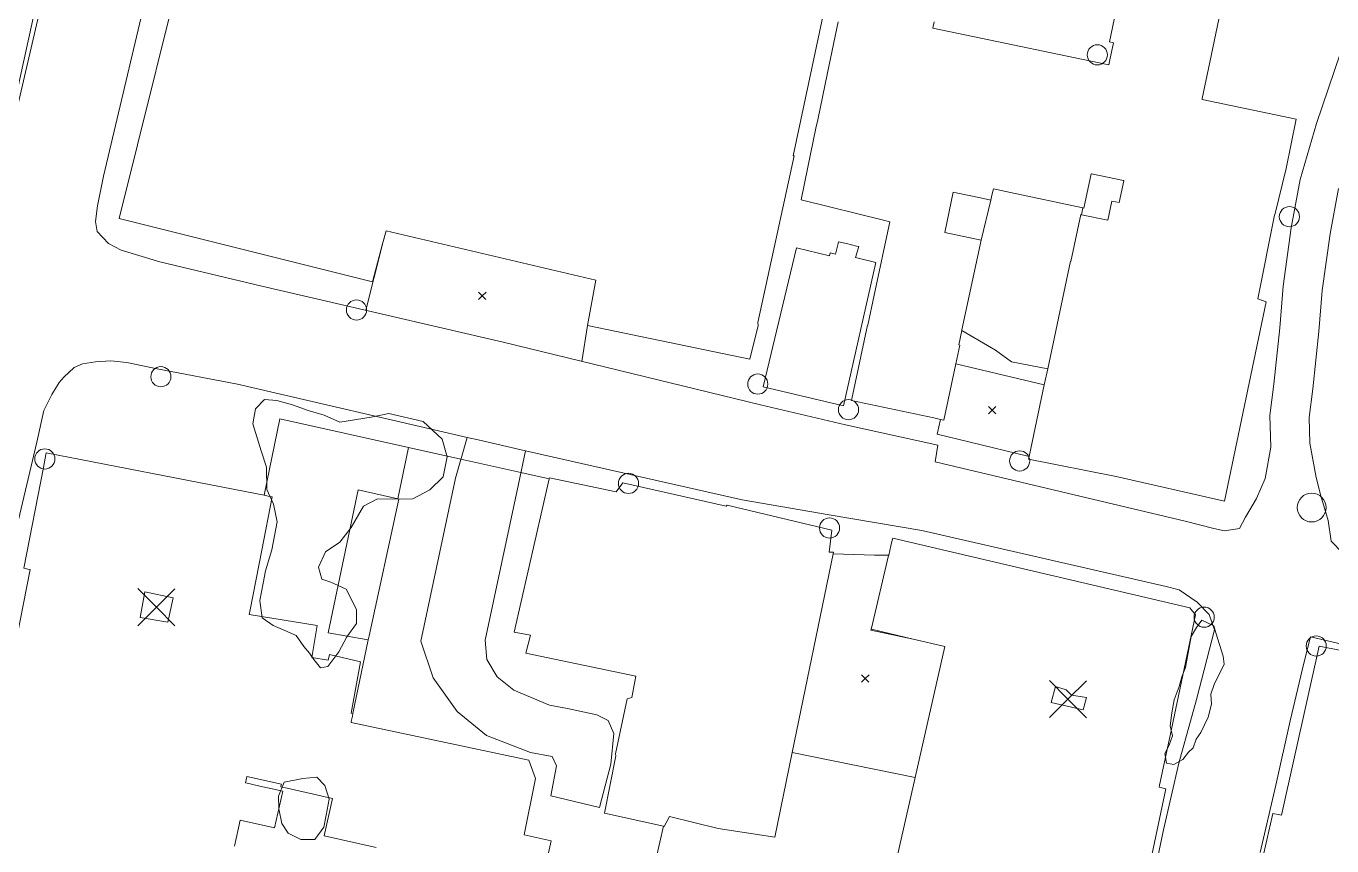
# Model space of a CAD drawing. Header units: metres. Extents: x 4652992 to 4879070, y 2074171 to 2309877.
# Drawn here: x 4653942.6 to 4654042.2, y 2307479.1 to 2307541.6 of the extents above; entities that cross this region are included whole.
import ezdxf

# ---------------------------------------------------------------- set-up
doc = ezdxf.new("R2010")
doc.units = ezdxf.units.M
doc.header["$MEASUREMENT"] = 0
doc.linetypes.add('DGN Style 3', pattern=[92.779933, 66.271381, -26.508552])
doc.layers.get('0').update_dxf_attribs({"color": 4, "lineweight": 0})
for name, color, linetype, lineweight in [('Level 18', 5, 'Continuous', 0), ('Level 19', 38, 'DGN Style 3', 0), ('Level 30', 5, 'Continuous', 0), ('Level 35', 4, 'Continuous', 0), ('Level 38', 3, 'Continuous', 0), ('Level 39', 9, 'Continuous', 0), ('Level 40', 1, 'Continuous', 0), ('Level 45', 9, 'Continuous', 0), ('Level 53', 5, 'Continuous', 0), ('Level 61', 4, 'Continuous', 0), ('Level 62', 4, 'Continuous', 0), ('Level 63', 3, 'Continuous', 0)]:
    doc.layers.add(name, color=color, linetype=linetype, lineweight=lineweight)

# ---------------------------------------------------------------- blocks, each defined once
blk = doc.blocks.new('POSTE')
at = {"color": 0, "linetype": 'ByBlock', "lineweight": -2}
blk.add_circle((0, 0), 0.77, dxfattribs=at)
blk = doc.blocks.new('AL')
at = {"color": 0, "linetype": 'ByBlock', "lineweight": -2, "ltscale": 10}
blk.add_circle((0, 0), 1.1, dxfattribs=at)
blk = doc.blocks.new('COTA')
at = {"color": 0, "linetype": 'ByBlock', "lineweight": -2, "ltscale": 10}
for p, q in [((-1.408457, 1.419522), (0, 0)), ((1.419522, 1.408457), (0, 0)), ((0, 0), (-1.419522, -1.408457)), ((0, 0), (1.408457, -1.419522))]:
    blk.add_line(p, q, dxfattribs=at)

msp = doc.modelspace()

# ---------------------------------------------------------------- linework, layer by layer
at = {"layer": 'Level 18', "color": 30}
for points in [[(4653891.607616, 2307626.060562, 1377.179352), (4653905.621234, 2307622.798178, 1380.203516), (4653917.149744, 2307620.284727, 1382.424665), (4653918.40348, 2307620.072616, 1382.533443), (4653928.34389, 2307618.177562, 1383.558871), (4653935.867588, 2307616.324744, 1384.20824), (4653946.904041, 2307614.141009, 1384.634321), (4653958.722715, 2307611.665231, 1384.642545), (4653954.664774, 2307594.031911, 1385.431208), (4653951.80792, 2307579.732835, 1386.083788), (4653948.343486, 2307563.163922, 1386.723429), (4653943.855197, 2307543.954366, 1387.549888), (4653940.077385, 2307527.72436, 1388.275359)], [(4654034.039109, 2307503.111079, 1389.635476), (4654033.220476, 2307503.279274, 1389.650361), (4654031.041795, 2307503.847156, 1389.688178), (4654011.94357, 2307508.373761, 1389.637269), (4654012.17088, 2307509.64708, 1389.629581), (4654005.117991, 2307511.192199, 1389.619025), (4653998.632021, 2307512.732397, 1389.508426), (4653978.985911, 2307517.499144, 1389.259598), (4653960.565527, 2307521.79618, 1388.904382), (4653952.762108, 2307523.631854, 1388.801873), (4653949.824209, 2307524.523999, 1388.63732), (4653948.842606, 2307525.039833, 1388.567751), (4653948.001948, 2307525.947637, 1388.457563), (4653947.856789, 2307526.724425, 1388.402106), (4653948.016291, 2307527.915635, 1388.356016), (4653948.48286, 2307530.183721, 1388.264611), (4653951.344441, 2307542.330024, 1387.678493)], [(4654032.866698, 2307496.715094, 1389.663873), (4654031.949855, 2307497.651984, 1389.688892), (4654030.5892, 2307498.590913, 1389.698233), (4654029.579549, 2307498.862645, 1389.713544), (4654010.929272, 2307503.136414, 1389.646592), (4654003.873889, 2307504.331922, 1389.557219), (4653997.220319, 2307505.476041, 1389.553387), (4653980.675732, 2307509.222243, 1389.387753), (4653977.060889, 2307510.040754, 1389.333854), (4653976.221412, 2307510.236584, 1389.322219), (4653958.695346, 2307514.292091, 1389.038509), (4653952.569312, 2307515.46299, 1389.000418), (4653950.253871, 2307515.957238, 1388.951221), (4653949.029809, 2307516.089794, 1388.87829), (4653947.86597, 2307516.007298, 1388.837028), (4653946.858723, 2307515.860888, 1388.748218), (4653946.229945, 2307515.57418, 1388.713461), (4653945.448624, 2307514.841738, 1388.710591), (4653945.100589, 2307514.433422, 1388.735584), (4653944.522364, 2307513.526364, 1388.782002), (4653943.914307, 2307512.28573, 1388.820759), (4653943.394795, 2307509.878055, 1388.897338), (4653940.661423, 2307498.339144, 1389.273758)], [(4654028.377834, 2307475.424601, 1390.612883), (4654029.394539, 2307480.291268, 1390.367341), (4654030.564598, 2307485.369415, 1390.148028), (4654031.890851, 2307490.237299, 1389.905026), (4654033.268994, 2307495.549898, 1389.694393), (4654032.866698, 2307496.715094, 1389.663873)], [(4654036.762606, 2307478.541397, 1390.38869), (4654037.946024, 2307483.677524, 1390.098715), (4654039.063321, 2307488.597298, 1389.858831), (4654040.097275, 2307493.014506, 1389.60829), (4654040.611163, 2307495.004623, 1389.372708), (4654045.168544, 2307493.945626, 1389.107818), (4654057.898084, 2307490.739273, 1388.677294), (4654074.085822, 2307487.079222, 1387.609223), (4654093.010002, 2307482.4029, 1386.662421), (4654111.623966, 2307478.120944, 1385.324424)]]:
    msp.add_polyline3d(points, dxfattribs=at)
at = {"layer": 'Level 19', "linetype": 'DGN Style 3'}
for points in [[(4654042.900468, 2307539.589538, 1386.78068), (4654041.058538, 2307534.20167, 1387.423575), (4654039.811735, 2307529.937076, 1387.722974), (4654039.135103, 2307526.246655, 1387.904336), (4654038.517614, 2307521.792269, 1388.211539), (4654038.255873, 2307518.60657, 1388.531285), (4654037.812126, 2307514.291191, 1388.832109), (4654037.497339, 2307511.911811, 1389.034081), (4654037.572249, 2307509.489189, 1389.147351), (4654037.148052, 2307507.111216, 1389.301425), (4654036.471917, 2307505.57296, 1389.421277), (4654035.651722, 2307504.139624, 1389.521932), (4654035.197038, 2307503.276355, 1389.596655), (4654034.039109, 2307503.111079, 1389.635476)], [(4654043.054114, 2307501.415364, 1389.380165), (4654042.186153, 2307502.327205, 1389.412724), (4654041.959396, 2307503.898942, 1389.426101), (4654041.381594, 2307505.773087, 1389.356366), (4654041.044788, 2307507.188822, 1389.28467), (4654040.563817, 2307509.808252, 1389.096279), (4654040.503453, 2307511.760442, 1388.855995), (4654040.79193, 2307513.94095, 1388.633384), (4654041.243281, 2307518.330278, 1388.345464), (4654041.500688, 2307521.463217, 1388.194031), (4654042.097707, 2307525.769948, 1387.796035), (4654042.734632, 2307529.2438, 1387.611107)]]:
    msp.add_polyline3d(points, dxfattribs=at)
at = {"layer": 'Level 30', "color": 1, "elevation": 1392.3914, "flags": 128}
msp.add_lwpolyline([(4653951.28136, 2307496.480315), (4653953.384761, 2307496.142048), (4653953.784001, 2307497.992012), (4653951.627027, 2307498.450748), (4653951.28136, 2307496.480315)], dxfattribs=at)
at = {"layer": 'Level 30', "color": 1}
for points in [[(4653947.497122, 2307562.344338, 1389.8552), (4653941.489816, 2307534.939362, 1389.8552)], [(4654011.890354, 2307541.972167, 1390.7), (4654011.787984, 2307541.480507, 1390.7), (4654011.785483, 2307541.468497, 1390.7), (4654013.614902, 2307541.087587, 1390.7), (4654025.08881, 2307538.698562, 1390.7), (4654025.215552, 2307538.672173, 1390.7), (4654025.323284, 2307539.189582, 1391.495), (4654025.541785, 2307540.238987, 1393.1076), (4654025.567861, 2307540.364228, 1393.3), (4654025.259206, 2307540.428495, 1393.3), (4654027.753229, 2307552.406688, 1392.5017)], [(4654003.972349, 2307545.152813, 1393.1), (4654001.108541, 2307531.724081, 1393.1), (4654001.202462, 2307531.728494, 1393.6), (4653998.406706, 2307519.018045, 1393.6), (4653998.433112, 2307518.769307, 1393), (4653997.809758, 2307516.207865, 1393.2), (4653985.427874, 2307518.789255, 1393.2), (4653985.4277, 2307518.789292, 1393.2), (4653986.049312, 2307522.236547, 1393.2), (4653970.047708, 2307525.998789, 1393.1), (4653969.7794, 2307525.006033, 1393.1), (4653968.997175, 2307522.111763, 1393.1), (4653949.659844, 2307526.962647, 1393), (4653955.279223, 2307549.562678, 1393)], [(4654035.206272, 2307549.854606, 1392.4535), (4654032.924844, 2307538.897454, 1391.9356)], [(4654032.924844, 2307538.897454, 1391.9356), (4654032.344769, 2307536.111496, 1391.8039), (4654032.327617, 2307536.029119, 1391.8), (4654039.521344, 2307534.531287, 1391.8), (4654038.756244, 2307530.761551, 1391.8), (4654037.907162, 2307527.333557, 1391.8), (4654037.855326, 2307527.214207, 1390.9), (4654036.590232, 2307520.813624, 1390.9), (4654037.221214, 2307520.592997, 1395), (4654034.042003, 2307505.365123, 1394.7), (4654025.768529, 2307507.248237, 1394.7), (4654019.080295, 2307508.576854, 1394.5), (4654019.122427, 2307508.775197, 1394.5), (4654020.284889, 2307514.247669, 1394.5), (4654020.54587, 2307515.476275, 1394.5), (4654022.289152, 2307523.683049, 1394.5), (4654022.319547, 2307523.676592, 1390.7), (4654023.078457, 2307527.249277, 1390.7), (4654023.131496, 2307527.238011, 1390.7), (4654025.12644, 2307526.814245, 1390.7), (4654025.127216, 2307526.817895, 1390.7), (4654025.437947, 2307528.280711, 1390.7), (4654026.003104, 2307528.16066, 1390.7), (4654026.358883, 2307529.835547, 1390.7), (4654026.320239, 2307529.844496, 1390.7), (4654023.879997, 2307530.362852, 1390.7), (4654023.867074, 2307530.365597, 1390.7), (4654023.310734, 2307527.746544, 1390.7), (4654023.222518, 2307527.765283, 1390.7), (4654017.694412, 2307528.939563, 1390.7), (4654016.40978, 2307529.212444, 1390.7), (4654016.394722, 2307529.215642, 1390.7), (4654016.290918, 2307528.726968, 1390.7), (4654016.212704, 2307528.358762, 1390.7), (4654016.201358, 2307528.361172, 1390.7016), (4654015.411455, 2307528.528963, 1390.8114), (4654013.569977, 2307528.92013, 1391.0673), (4654013.334458, 2307528.970159, 1391.1), (4654012.680382, 2307525.89099, 1391.1), (4654015.453856, 2307525.301849, 1395), (4654013.997288, 2307518.444826, 1395), (4654013.987812, 2307518.400217, 1395), (4654013.755684, 2307517.30744, 1395), (4654013.825667, 2307517.292574, 1394.4), (4654013.520287, 2307515.854951, 1394.224377), (4654012.608477, 2307511.562463, 1393.7), (4654012.486774, 2307511.588315, 1393.7), (4654012.368827, 2307511.613369, 1393.7), (4654011.854023, 2307511.722724, 1393.7), (4654005.576891, 2307513.056111, 1393.7), (4654005.605385, 2307513.190253, 1393.7164), (4654006.796158, 2307518.796003, 1394.4), (4654006.803896, 2307518.79436, 1395.3), (4654007.293394, 2307521.098746, 1395.0682), (4654008.48378, 2307526.702678, 1393.8382), (4654008.112282, 2307526.808604, 1390.6), (4654001.717212, 2307528.36577, 1390.6), (4654002.239339, 2307530.87342, 1390.6364), (4654002.858458, 2307533.8469, 1390.6796), (4654002.988623, 2307534.47205, 1390.6887), (4654003.73747, 2307538.068584, 1390.7409), (4654004.546927, 2307541.956208, 1390.7973)], [(4654006.125986, 2307524.807451, 1391.1), (4654005.880421, 2307523.972434, 1391.2442), (4654007.427348, 2307523.596872, 1391.4), (4654004.949928, 2307512.646461, 1391.6861), (4653998.820705, 2307514.096678, 1391.8), (4654001.371833, 2307524.710155, 1391.4), (4654003.880093, 2307524.107252, 1391.2), (4654003.931574, 2307524.321428, 1391.2), (4654004.355605, 2307524.219505, 1391.2), (4654004.554957, 2307525.048869, 1391.1134), (4654004.585908, 2307525.177635, 1391.1), (4654005.194431, 2307525.031366, 1391.1), (4654005.955112, 2307524.848523, 1391.1), (4654006.125986, 2307524.807451, 1391.1)], [(4653941.860884, 2307494.963633, 1392.4426), (4653942.870626, 2307500.156339, 1392.5426), (4653942.695046, 2307500.190482, 1393.3129), (4653942.391905, 2307500.249429, 1394.6426), (4653943.885943, 2307507.932682, 1394.7299), (4653944.081373, 2307508.937704, 1394.7413), (4653944.104303, 2307509.055624, 1394.7426), (4653959.293206, 2307506.102083, 1394.7426), (4653960.735529, 2307505.821618, 1394.7426), (4653961.047082, 2307505.761035, 1394.7426), (4653961.33938, 2307505.704197, 1394.7426), (4653960.545876, 2307501.623516, 1394.6953)], [(4653982.504962, 2307507.158253, 1392.7), (4653987.606952, 2307506.078817, 1392.4), (4653988.126436, 2307506.774353, 1391.7), (4653996.008659, 2307504.979144, 1391.7), (4653996.087507, 2307505.074558, 1392.3), (4654004.078318, 2307503.163449, 1392.3), (4654003.854499, 2307501.487117, 1392.3), (4654004.18379, 2307501.471881, 1392.3), (4654004.159018, 2307501.3516, 1392.302765), (4654004.159012, 2307501.35157, 1392.302766), (4654001.037721, 2307486.195862, 1392.651158), (4653999.704219, 2307479.720926, 1392.8), (4653995.403086, 2307480.391156, 1392.7), (4653991.683157, 2307481.291165, 1392.7), (4653991.278899, 2307480.534721, 1393.1), (4653991.217942, 2307480.548369, 1393.091991), (4653986.712424, 2307481.557138, 1392.5), (4653987.591351, 2307485.927553, 1392.5), (4653987.559457, 2307486.069293, 1393.2), (4653988.456841, 2307490.287719, 1393.2), (4653988.809326, 2307490.386237, 1392.7), (4653989.116116, 2307491.998887, 1392.7), (4653980.701558, 2307493.767551, 1393.1), (4653981.056104, 2307495.131761, 1393.1), (4653979.819539, 2307495.367901, 1393.1), (4653982.488398, 2307507.08553, 1392.702467), (4653982.504962, 2307507.158253, 1392.7)], [(4653968.741981, 2307495.08971, 1392.3), (4653968.67806, 2307494.794925, 1392.3), (4653968.514342, 2307494.822336, 1392.283961), (4653965.615742, 2307495.307637, 1392), (4653967.921967, 2307506.22521, 1392), (4653970.929143, 2307505.548118, 1392.292524), (4653971.005997, 2307505.530814, 1392.3), (4653968.741981, 2307495.08971, 1392.3)], [(4654008.034471, 2307473.736218, 1393.4426), (4654010.420998, 2307484.267215, 1393.4426), (4654012.689883, 2307494.279098, 1393.4426), (4654010.287729, 2307494.843241, 1393.4426), (4654007.082943, 2307495.595881, 1393.4426), (4654007.09955, 2307495.666594, 1393.4376), (4654008.403635, 2307501.219466, 1393.038329), (4654008.40781, 2307501.237246, 1393.03705), (4654008.578793, 2307501.965303, 1392.9847), (4654008.70255, 2307502.492265, 1392.9468), (4654008.716222, 2307502.550484, 1392.9426), (4654031.39465, 2307497.224485, 1392.7482), (4654031.837336, 2307496.697213, 1392.7426)], [(4653960.545876, 2307501.623516, 1394.6953), (4653959.663178, 2307497.084148, 1394.6426), (4653959.603463, 2307496.721272, 1393.5426), (4653964.784003, 2307495.868754, 1393.1426), (4653964.383589, 2307493.435538, 1393.1426), (4653965.62818, 2307493.230726, 1393.0426), (4653965.730999, 2307493.662986, 1393.0426), (4653968.098629, 2307493.099814, 1392.7224), (4653967.385783, 2307489.187982, 1392.8426), (4653967.512165, 2307489.156866, 1393.624053), (4653967.515165, 2307489.156127, 1393.6426), (4653967.475189, 2307488.967668, 1393.6699), (4653967.384106, 2307488.538276, 1393.7319), (4653967.368269, 2307488.463613, 1393.7426), (4653980.930183, 2307485.586873, 1393.8), (4653981.457437, 2307484.203566, 1394), (4653980.590261, 2307479.891337, 1392.6426), (4653982.636811, 2307479.430251, 1392.7426), (4653982.100036, 2307477.047756, 1393.9426)], [(4654031.837336, 2307496.697213, 1392.7426), (4654029.885101, 2307487.47071, 1392.7426), (4654029.082512, 2307483.677574, 1392.7426), (4654029.050086, 2307483.524324, 1392.7426), (4654029.567201, 2307483.414907, 1395.4426), (4654028.213441, 2307477.016867, 1395.4)], [(4654036.927359, 2307477.948905, 1395.2219), (4654037.675111, 2307481.300608, 1395.2219), (4654037.727776, 2307481.536676, 1395.2219), (4654038.267817, 2307481.416195, 1393.3394), (4654038.387594, 2307481.389473, 1392.9219), (4654041.267376, 2307494.297734, 1393.0219), (4654051.719266, 2307492.252555, 1393.0219), (4654051.632933, 2307491.811349, 1392.4219), (4654054.298554, 2307491.289752, 1392.3219), (4654054.191618, 2307490.743254, 1392.3219), (4654054.118579, 2307490.369989, 1392.3219), (4654052.53333, 2307482.268569, 1392.3219), (4654052.655958, 2307482.244574, 1392.3219), (4654055.22036, 2307481.742784, 1392.3219), (4654055.193272, 2307481.604349, 1392.3219)], [(4654020.811696, 2307489.994137, 1392.5), (4654023.263419, 2307489.430333, 1392.5), (4654023.503177, 2307490.385858, 1392.5), (4654022.359453, 2307490.549364, 1392.3), (4654021.94494, 2307490.970517, 1392.5), (4654021.13934, 2307491.21988, 1392.5), (4654020.811696, 2307489.994137, 1392.5)], [(4653969.292265, 2307478.923822, 1394.9426), (4653965.31035, 2307479.813354, 1394.9426), (4653965.950637, 2307482.679547, 1392.8426), (4653962.502768, 2307483.449777, 1392.8426), (4653962.004689, 2307483.561044, 1392.8426), (4653962.013808, 2307483.601862, 1392.8426), (4653962.048235, 2307483.755975, 1392.8426), (4653959.420621, 2307484.342966, 1392.8426), (4653959.41636, 2307484.323892, 1392.8426), (4653959.363335, 2307484.08653, 1392.8426), (4653959.314952, 2307483.869947, 1392.8426), (4653959.334504, 2307483.865579, 1392.8426), (4653960.417879, 2307483.623561, 1392.8814), (4653961.927968, 2307483.286218, 1392.9345), (4653962.160004, 2307483.234383, 1392.9426), (4653961.531747, 2307480.42204, 1393.1426), (4653958.907751, 2307481.008222, 1393.1426), (4653958.468081, 2307479.040076, 1393.1426)]]:
    msp.add_polyline3d(points, dxfattribs=at)
at = {"layer": 'Level 35'}
for p, q in [((4654016.201358, 2307528.361172, 1390.7016), (4654015.453856, 2307525.301849, 1390.7016)), ((4654023.222518, 2307527.765283, 1390.353348), (4654023.131496, 2307527.238011, 1390.353348)), ((4653970.929143, 2307505.548118, 1391.838469), (4653971.754703, 2307509.473974, 1392.191428)), ((4653967.512165, 2307489.156866, 1392.4914), (4653968.67806, 2307494.794925, 1392.4914)), ((4653989.914579, 2307474.843911, 1393.523043), (4653991.217942, 2307480.548369, 1393.363739))]:
    msp.add_line(p, q, dxfattribs=at)
at = {"layer": 'Level 38'}
for p, q in [((4653980.338437, 2307507.563936, 1392.191428), (4653975.75212, 2307508.584475, 1392.191428)), ((4653982.488398, 2307507.08553, 1392.191428), (4653980.338437, 2307507.563936, 1392.191428))]:
    msp.add_line(p, q, dxfattribs=at)
at = {"layer": 'Level 38', "flags": 128}
for points, elevation in [([(4653975.75212, 2307508.584475), (4653971.754703, 2307509.473974), (4653961.942857, 2307511.657289), (4653960.735529, 2307505.821618)], 1392.191428), ([(4654004.159012, 2307501.35157), (4654007.334291, 2307501.252755), (4654008.40781, 2307501.237246)], 1392.491428)]:
    msp.add_lwpolyline(points, dxfattribs=dict(at, elevation=elevation))
at = {"layer": 'Level 38'}
msp.add_polyline3d([(4654020.54587, 2307515.476275, 1391.595589), (4654017.78307, 2307516.006145, 1391.531137), (4654016.558616, 2307516.89193, 1391.531137), (4654013.987812, 2307518.400217, 1391.531137)], dxfattribs=at)
at = {"layer": 'Level 40', "color": 3, "elevation": 1393.6, "flags": 128}
msp.add_lwpolyline([(4653963.677231, 2307484.189891), (4653964.75769, 2307484.303344), (4653965.375108, 2307483.65352), (4653965.709941, 2307482.631808), (4653965.47525, 2307481.399274), (4653965.29923, 2307480.474857), (4653964.592772, 2307479.54498), (4653963.531851, 2307479.534085), (4653962.568671, 2307480.036805), (4653962.0729, 2307480.769892), (4653961.859757, 2307481.87497), (4653961.831436, 2307482.838402), (4653962.251008, 2307483.929398), (4653963.677231, 2307484.189891)], dxfattribs=at)
at = {"layer": 'Level 40', "color": 3}
for points in [[(4653959.870805, 2307511.275251, 1392.1), (4653960.086523, 2307512.407584, 1392.1), (4653960.75559, 2307513.133058, 1392.1), (4653961.697091, 2307513.059546, 1392.1), (4653962.906592, 2307512.721369, 1392.1), (4653964.0964, 2307512.280291, 1392.1), (4653965.305727, 2307511.942167, 1392.1), (4653966.508038, 2307511.39918, 1392.4), (4653968.916323, 2307511.791193, 1392.4), (4653970.242245, 2307512.070449, 1392.4), (4653972.88297, 2307511.458372, 1392.4), (4653974.324064, 2307510.116581, 1392.4), (4653974.702906, 2307508.764951, 1392.4), (4653974.409196, 2307507.222216, 1392.4), (4653973.375348, 2307506.24739, 1392.4), (4653972.073647, 2307505.536912, 1392.4), (4653970.540536, 2307505.529339, 1393), (4653969.376823, 2307505.538837, 1393), (4653968.319659, 2307504.995364, 1393), (4653967.373451, 2307503.365426, 1393), (4653966.525051, 2307502.2493, 1393), (4653965.428539, 2307501.500089, 1393), (4653964.886833, 2307500.32523, 1393), (4653965.139289, 2307499.424765, 1393), (4653965.835559, 2307499.185248, 1393), (4653967.00393, 2307498.642517, 1393), (4653967.772003, 2307497.111036, 1393), (4653967.780779, 2307496.044134, 1393), (4653967.054216, 2307495.011066, 1393), (4653966.442369, 2307493.864938, 1393.3), (4653965.594301, 2307492.74901, 1393.3), (4653965.044079, 2307492.641027, 1393.3), (4653964.528591, 2307493.271804, 1393.3), (4653964.19797, 2307493.760834, 1393.3), (4653963.765115, 2307494.269381, 1393.3), (4653963.186499, 2307495.125222, 1393.3), (4653962.305541, 2307495.506345, 1393.3), (4653961.424537, 2307495.887487, 1393.3), (4653960.582634, 2307496.47417, 1393.3), (4653960.408528, 2307497.785363, 1393.3), (4653960.662982, 2307499.121219, 1393.3), (4653960.839139, 2307500.046025, 1393.3), (4653961.322296, 2307501.645409, 1393), (4653961.733497, 2307503.804185, 1393), (4653961.457034, 2307505.1355, 1393), (4653960.934675, 2307506.270634, 1392.1), (4653960.906118, 2307507.973913, 1391.8), (4653960.507017, 2307509.224399, 1391.8), (4653959.870805, 2307511.275251, 1392.1)], [(4654033.236567, 2307495.852842, 1391.8), (4654033.388756, 2307495.309188, 1391.8), (4654033.944978, 2307493.530554, 1391.8), (4654034.023762, 2307492.936634, 1391.8), (4654033.256225, 2307491.367889, 1392.4), (4654032.991813, 2307490.647322, 1392.4), (4654033.035203, 2307489.867917, 1392.4), (4654032.78525, 2307488.887523, 1392.4), (4654032.241937, 2307487.706107, 1392.4), (4654031.8897, 2307487.195035, 1392.4), (4654031.637036, 2307486.536404, 1392.4), (4654031.297449, 2307486.202516, 1392.1), (4654030.871641, 2307485.640887, 1392.1), (4654030.16138, 2307485.262148, 1392.1), (4654029.606956, 2307485.368016, 1392.1), (4654029.490155, 2307486.097599, 1392.1), (4654029.804578, 2307486.744823, 1392.1), (4654030.069175, 2307487.465845, 1392.1), (4654029.890775, 2307488.207186, 1392.1), (4654030.017696, 2307489.211679, 1392.1), (4654030.206216, 2307490.204387, 1392.1), (4654030.591314, 2307491.2238, 1392.1), (4654030.794297, 2307491.956529, 1392.1), (4654031.058873, 2307492.67747, 1392.1), (4654031.27094, 2307493.794189, 1392.1), (4654031.400535, 2307494.476619, 1392.1), (4654031.506566, 2307495.034965, 1392.1), (4654031.894316, 2307495.732292, 1392.1), (4654032.320086, 2307496.293745, 1392.1), (4654033.236567, 2307495.852842, 1391.8)]]:
    msp.add_polyline3d(points, dxfattribs=at)
at = {"layer": 'Level 53', "color": 212}
msp.add_polyline3d([(4653976.221412, 2307510.236584, 1389.322219), (4653975.339868, 2307507.133172, 1389.751944), (4653972.686728, 2307494.690224, 1390.153316), (4653973.629901, 2307491.890754, 1390.185038), (4653975.468368, 2307489.305613, 1390.209706), (4653977.705879, 2307487.47875, 1390.288782), (4653981.063985, 2307486.183468, 1390.377373), (4653982.717483, 2307485.867937, 1390.451454), (4653983.063363, 2307485.166057, 1390.492557), (4653982.616041, 2307482.86691, 1390.546754), (4653986.342715, 2307481.978707, 1390.648482), (4653987.200443, 2307485.305215, 1390.482125), (4653987.427635, 2307487.645122, 1390.348559), (4653986.999445, 2307488.620652, 1390.193908), (4653986.140269, 2307489.063709, 1390.139724), (4653983.900873, 2307489.541635, 1390.008507), (4653982.507526, 2307489.807505, 1390.11093), (4653979.782553, 2307490.947119, 1390.119191), (4653978.529506, 2307491.963583, 1390.098074), (4653977.726568, 2307493.289789, 1390.054985), (4653977.614912, 2307494.758696, 1390.004184), (4653980.1548, 2307506.66109, 1389.667362), (4653980.675732, 2307509.222243, 1389.387753)], dxfattribs=at)
at = {"layer": 'Level 62'}
for p, q in [((4653968.506005, 2307519.944062, 1389.266706), (4653969.776615, 2307524.994964, 1389.406593)), ((4653985.427841, 2307518.789057, 1389.537902), (4653984.977573, 2307516.04559, 1389.555298)), ((4654013.520481, 2307515.854905, 1389.954595), (4654020.284695, 2307514.247715, 1390.004429)), ((4654007.346283, 2307501.252381, 1390.2914), (4654008.403431, 2307501.219473, 1390.2914)), ((4654010.420802, 2307484.267256, 1390.2914), (4654001.037917, 2307486.195821, 1390.2914))]:
    msp.add_line(p, q, dxfattribs=at)
at = {"layer": 'Level 62', "elevation": 1390.2914, "flags": 128}
msp.add_lwpolyline([(4654007.098626, 2307495.663533), (4654007.054042, 2307495.515854), (4654010.280086, 2307494.844831)], dxfattribs=at)
at = {"layer": 'Level 62'}
msp.add_polyline3d([(4654019.122233, 2307508.775245, 1390.040795), (4654014.528623, 2307509.911921, 1389.953348), (4654012.109408, 2307510.482589, 1389.953348), (4654012.368783, 2307511.613174, 1389.953348)], dxfattribs=at)

# ---------------------------------------------------------------- block references
at = {"layer": 'Level 39', "zscale": 0.1}
for p in [(4653952.510468, 2307497.273689, 1392.3914), (4654022.092814, 2307490.252415, 1392.475755)]:
    msp.add_blockref('COTA', p, dxfattribs=at)
at = {"layer": 'Level 45', "zscale": 0.1}
msp.add_blockref('AL', (4654040.69347, 2307504.881229, 1389.591429), dxfattribs=at)
at = {"layer": 'Level 61', "zscale": 0.1}
for p in [(4654024.331894, 2307539.446178, 1388.353348), (4654038.994165, 2307527.089444, 1388.091429), (4653967.784234, 2307519.967165, 1389.191428), (4653952.854951, 2307514.872747, 1389.191428), (4653998.414153, 2307514.310834, 1389.636618), (4654005.341303, 2307512.35812, 1389.936618), (4653943.99226, 2307508.593909, 1389.191428), (4654018.406138, 2307508.440798, 1389.836618), (4653988.546259, 2307506.728994, 1389.691428), (4654003.8938, 2307503.322638, 1389.691428), (4654032.49002, 2307496.514075, 1389.591429), (4654041.041072, 2307494.313604, 1389.591429)]:
    msp.add_blockref('POSTE', p, dxfattribs=at)
at = {"layer": 'Level 63', "xscale": 0.2, "yscale": 0.2, "zscale": 0.1}
for p in [(4653977.387469, 2307521.051676, 1389.446949), (4654016.298898, 2307512.317884, 1389.983837), (4654006.621083, 2307491.826588, 1390.2914)]:
    msp.add_blockref('COTA', p, dxfattribs=at)

doc.saveas('drawing.dxf')
